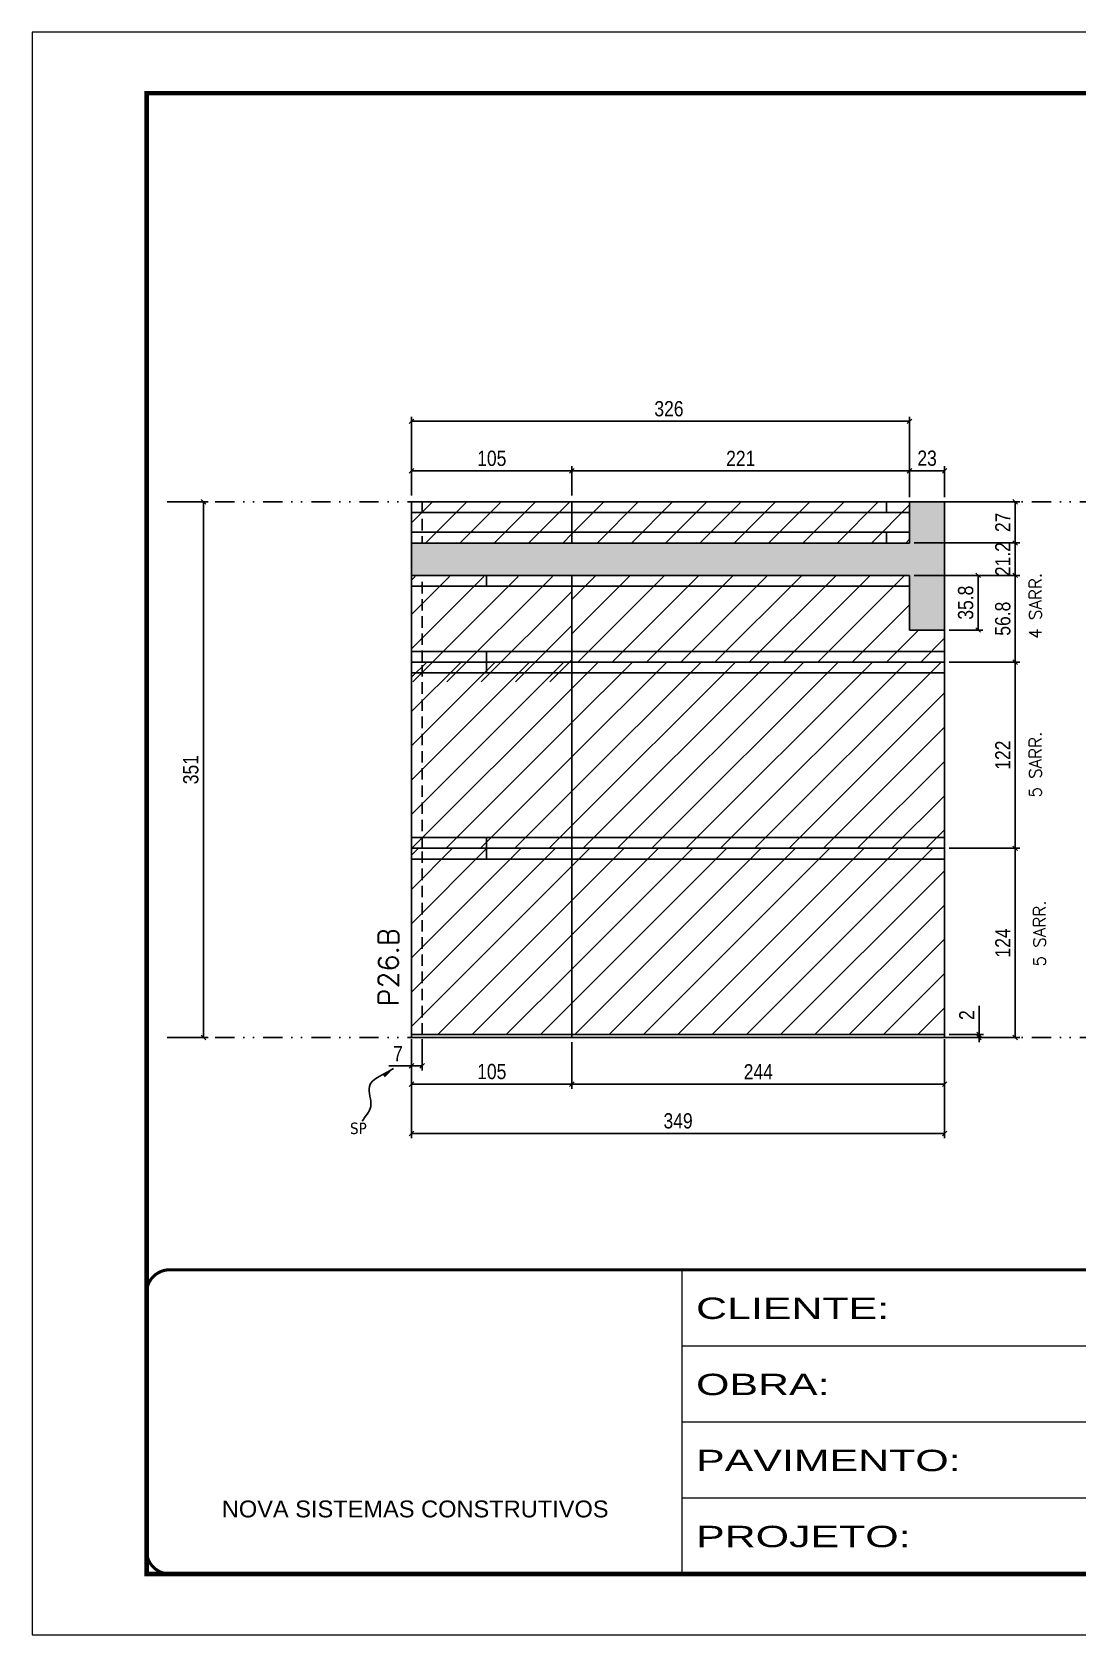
# Model space of a CAD drawing. Extents: x 28748 to 35002, y 14885 to 43501.
# Drawn here: x 33517 to 34202, y 40154 to 41204 of the extents above; entities that cross this region are included whole.
import ezdxf

# ---------------------------------------------------------------- set-up
doc = ezdxf.new("R2010")
doc.units = 0
for name, pattern in [('CONTINUO', [0]), ('DASHED', [0.75, 0.5, -0.25]), ('DIVIDE2', [0.625, 0.25, -0.125, 0, -0.125, 0, -0.125]), ('HIDDEN', [0.375, 0.25, -0.125])]:
    doc.linetypes.add(name, pattern=pattern)
for name, color, linetype in [('COTA', 241, 'Continuous'), ('Nível', 160, 'Continuous'), ('Painéis', 200, 'Continuous'), ('SARR_2.2x7', 40, 'Continuous'), ('Sarrafo de Pressão', 42, 'HIDDEN'), ('texto', 7, 'Continuous')]:
    doc.layers.add(name, color=color, linetype=linetype)
for name, color, linetype, lineweight in [('Folhas', 255, 'Continuous', 9), ('Hachura', 251, 'Continuous', 9), ('SARRAFO DE PRESSAO', 251, 'DASHED', 9), ('Texto Seção', 7, 'Continuous', 15)]:
    doc.layers.add(name, color=color, linetype=linetype, lineweight=lineweight)
doc.styles.add('ARIAL', font='arial.ttf')
doc.styles.add('COTA TECNICA', font='techl___.ttf', dxfattribs={"height": 10})
doc.styles.add('COTA TECNICA-50', font='techl___.ttf', dxfattribs={"height": 10})
doc.styles.add('REGUA-120', font='ROMANS.shx', dxfattribs={"height": 15})
doc.styles.add('ROMANS', font='romans.shx')
doc.styles.get("Standard").update_dxf_attribs({"font": 'arial.ttf'})
doc.styles.add('Tecnologia', font='')
doc.styles.get('Tecnologia').set_extended_font_data('Forgotten Futurist')
doc.dimstyles.new('COTA PAINEL-50', dxfattribs={"dimtxt": 10, "dimasz": 3, "dimexe": 3, "dimexo": 3, "dimgap": 3, "dimtad": 1, "dimdec": 1, "dimzin": 12, "dimdsep": 46, "dimtxsty": 'COTA TECNICA-50', "dimblk1": 'OBLIQUE', "dimblk2": 'OBLIQUE', "dimsah": 1, "dimcen": 0.9, "dimclrd": 4, "dimclre": 4, "dimclrt": 240, "dimadec": 1, "dimazin": 3, "dimtfac": 1, "dimtdec": 1, "dimtmove": 0, "dimatfit": 3, "dimfxl": 1, "dimtolj": 1, "dimtzin": 12, "dimarcsym": 0})
doc.dimstyles.new('PAINEL', dxfattribs={"dimtxt": 10, "dimasz": 3, "dimexe": 3, "dimexo": 3, "dimgap": 3, "dimtad": 1, "dimdec": 1, "dimzin": 12, "dimdsep": 46, "dimtxsty": 'COTA TECNICA', "dimblk1": 'OBLIQUE', "dimblk2": 'OBLIQUE', "dimsah": 1, "dimcen": 0.9, "dimclrd": 4, "dimclre": 4, "dimclrt": 240, "dimadec": 1, "dimazin": 3, "dimtfac": 1, "dimtdec": 1, "dimtmove": 0, "dimatfit": 3, "dimfxl": 1, "dimtolj": 1, "dimtzin": 12, "dimarcsym": 0})
doc.dimstyles.get("Standard").update_dxf_attribs({"dimtxt": 0.18, "dimasz": 0.18, "dimexe": 0.18, "dimexo": 0.0625, "dimgap": 0.09, "dimtad": 0, "dimtih": 1, "dimtoh": 1, "dimdec": 4, "dimzin": 0, "dimdsep": 46, "dimtxsty": 'Standard', "dimcen": 0.09, "dimadec": 0, "dimazin": 0, "dimtfac": 1, "dimtdec": 4, "dimtofl": 0, "dimtmove": 0, "dimatfit": 3, "dimfxl": 1, "dimtolj": 1, "dimtzin": 0, "dimarcsym": 0})
pattern_1 = [(45, (-100272.658, 8260.539), (-11.2253202, 11.2253202), [])]
pattern_2 = [(45, (25799.309, 30974.01), (-11.22532, 11.22532), [])]

# ---------------------------------------------------------------- blocks, each defined once
blk = doc.blocks.new('9999999999')
at = {"color": 30, "linetype": 'CONTINUO'}
for p, q in [((98564.6, 34230.2), (98564.6, 34429.4)), ((98564.6, 34379.6), (99584, 34379.6)), ((98564.6, 34329.8), (99488, 34329.8)), ((98564.6, 34280), (99488, 34280))]:
    blk.add_line(p, q, dxfattribs=at)
at = {"color": 30, "linetype": 'CONTINUO', "const_width": 2}
blk.add_lwpolyline([(99584, 34230.2), (99584, 34414.4, 0.414214), (99569, 34429.4), (98229, 34429.4, 0.414214), (98214, 34414.4), (98214, 34245.2, 0.414214), (98229, 34230.2), (99584, 34230.2)], format="xyb", dxfattribs=at)
at = {"layer": 'Folhas'}
blk.add_lwpolyline([(98139, 34190.2), (99624, 34190.2), (99624, 35240.2), (98139, 35240.2)], close=True, dxfattribs=at)
at = {"layer": 'Folhas', "color": 30, "const_width": 3}
blk.add_lwpolyline([(98214, 34230.2), (99584, 34230.2), (99584, 35200.2), (98214, 35200.2)], close=True, dxfattribs=at)
at = {"color": 7, "linetype": 'Continuous', "ltscale": 5, "style": 'ARIAL'}
blk.add_text('NOVA SISTEMAS CONSTRUTIVOS', height=11.059, dxfattribs=at).set_placement((98263.2, 34267.2))
at = {"layer": 'Folhas', "color": 7, "style": 'Tecnologia', "width": 1.5}
for s, p in [('CLIENTE:', (98573.7, 34397.2)), ('OBRA:', (98573.7, 34347.3)), ('PAVIMENTO:', (98573.7, 34297.5)), ('PROJETO:', (98573.7, 34247.7))]:
    blk.add_text(s, height=14, dxfattribs=at).set_placement(p)
blk = doc.blocks.new('_Oblique')
at = {"color": 0, "linetype": 'ByBlock', "lineweight": -2}
blk.add_line((-0.5, -0.5), (0.5, 0.5), dxfattribs=at)
blk = doc.blocks.new('*D1509')
at = {"layer": 'COTA', "color": 4, "linetype": 'ByBlock', "lineweight": -2, "transparency": 16777216}
for p, q in [((33608.3, 40895.9), (33632.1, 40895.9)), ((33629.1, 40895.9), (33629.1, 40544.9)), ((33608.3, 40544.9), (33632.1, 40544.9))]:
    blk.add_line(p, q, dxfattribs=at)
at = {"layer": 'Defpoints', "color": 0, "linetype": 'ByBlock', "transparency": 16777216}
for p in [(33605.3, 40895.9), (33605.3, 40544.9), (33629.1, 40544.9)]:
    blk.add_point(p, dxfattribs=at)
at = {"layer": 'COTA', "color": 4, "linetype": 'ByBlock', "lineweight": -2, "transparency": 16777216, "xscale": 3, "yscale": 3, "zscale": 3}
for p, rotation in [((33629.1, 40895.9), 90), ((33629.1, 40544.9), 270)]:
    blk.add_blockref('_Oblique', p, dxfattribs=dict(at, rotation=rotation))
at = {"layer": 'COTA', "color": 240, "linetype": 'ByBlock', "transparency": 16777216, "insert": (33620.8, 40720.4), "char_height": 10, "attachment_point": 5, "rotation": 90, "style": 'COTA TECNICA'}
blk.add_mtext('\\A1;351', dxfattribs=at)
blk = doc.blocks.new('*D262')
at = {"layer": 'COTA', "color": 4, "lineweight": -2, "transparency": 16777216}
for p, q in [((33765.3, 40543.9), (33765.3, 40479)), ((34114.3, 40543.9), (34114.3, 40479)), ((34114.3, 40482), (33765.3, 40482))]:
    blk.add_line(p, q, dxfattribs=at)
at = {"layer": 'Defpoints', "color": 0, "transparency": 16777216}
for p in [(33765.3, 40546.9), (34114.3, 40546.9), (33765.3, 40482)]:
    blk.add_point(p, dxfattribs=at)
at = {"layer": 'COTA', "color": 4, "lineweight": -2, "transparency": 16777216, "xscale": 3, "yscale": 3, "zscale": 3, "rotation": 180}
blk.add_blockref('_Oblique', (33765.3, 40482), dxfattribs=at)
at = {"layer": 'COTA', "color": 4, "lineweight": -2, "transparency": 16777216, "xscale": 3, "yscale": 3, "zscale": 3}
blk.add_blockref('_Oblique', (34114.3, 40482), dxfattribs=at)
at = {"layer": 'COTA', "color": 240, "transparency": 16777216, "insert": (33939.8, 40490.3), "char_height": 10, "attachment_point": 5, "style": 'COTA TECNICA'}
blk.add_mtext('\\A1;349', dxfattribs=at)
blk = doc.blocks.new('*D263')
at = {"layer": 'COTA', "color": 4, "lineweight": -2, "transparency": 16777216}
for p, q in [((33765.3, 40541.9), (33765.3, 40523.4)), ((33772.3, 40543.9), (33772.3, 40523.4)), ((33765.3, 40526.4), (33750.5, 40526.4)), ((33772.3, 40526.4), (33765.3, 40526.4))]:
    blk.add_line(p, q, dxfattribs=at)
at = {"layer": 'Defpoints', "color": 0, "transparency": 16777216}
for p in [(33765.3, 40544.9), (33772.3, 40546.9), (33765.3, 40526.4)]:
    blk.add_point(p, dxfattribs=at)
at = {"layer": 'COTA', "color": 4, "lineweight": -2, "transparency": 16777216, "xscale": 3, "yscale": 3, "zscale": 3, "rotation": 180}
blk.add_blockref('_Oblique', (33765.3, 40526.4), dxfattribs=at)
at = {"layer": 'COTA', "color": 4, "lineweight": -2, "transparency": 16777216, "xscale": 3, "yscale": 3, "zscale": 3}
blk.add_blockref('_Oblique', (33772.3, 40526.4), dxfattribs=at)
at = {"layer": 'COTA', "color": 240, "transparency": 16777216, "insert": (33756.4, 40534.4), "char_height": 10, "attachment_point": 5, "style": 'COTA TECNICA-50'}
blk.add_mtext('\\A1;7', dxfattribs=at)
blk = doc.blocks.new('*D264')
at = {"layer": 'COTA', "color": 4, "lineweight": -2, "transparency": 16777216}
for p, q in [((34117.3, 40668.9), (34163.5, 40668.9)), ((34160.5, 40544.9), (34160.5, 40668.9)), ((34117.3, 40544.9), (34163.5, 40544.9))]:
    blk.add_line(p, q, dxfattribs=at)
at = {"layer": 'Defpoints', "color": 0, "transparency": 16777216}
for p in [(34114.3, 40668.9), (34160.5, 40668.9), (34114.3, 40544.9)]:
    blk.add_point(p, dxfattribs=at)
at = {"layer": 'COTA', "color": 4, "lineweight": -2, "transparency": 16777216, "xscale": 3, "yscale": 3, "zscale": 3}
for p, rotation in [((34160.5, 40668.9), 90), ((34160.5, 40544.9), 270)]:
    blk.add_blockref('_Oblique', p, dxfattribs=dict(at, rotation=rotation))
at = {"layer": 'COTA', "color": 240, "transparency": 16777216, "insert": (34152.4, 40606.9), "char_height": 10, "attachment_point": 5, "rotation": 90, "style": 'COTA TECNICA-50'}
blk.add_mtext('\\A1;124', dxfattribs=at)
blk = doc.blocks.new('*D265')
at = {"layer": 'COTA', "color": 4, "lineweight": -2, "transparency": 16777216}
for p, q in [((34136.8, 40546.9), (34136.8, 40565.7)), ((34117.3, 40546.9), (34139.8, 40546.9)), ((34117.3, 40544.9), (34139.8, 40544.9)), ((34136.8, 40544.9), (34136.8, 40546.9)), ((34136.8, 40544.9), (34136.8, 40541.9))]:
    blk.add_line(p, q, dxfattribs=at)
at = {"layer": 'Defpoints', "color": 0, "transparency": 16777216}
for p in [(34114.3, 40546.9), (34114.3, 40544.9), (34136.8, 40544.9)]:
    blk.add_point(p, dxfattribs=at)
at = {"layer": 'COTA', "color": 4, "lineweight": -2, "transparency": 16777216, "xscale": 3, "yscale": 3, "zscale": 3}
for p, rotation in [((34136.8, 40546.9), 270), ((34136.8, 40544.9), 90)]:
    blk.add_blockref('_Oblique', p, dxfattribs=dict(at, rotation=rotation))
at = {"layer": 'COTA', "color": 240, "transparency": 16777216, "insert": (34128.8, 40559.6), "char_height": 10, "attachment_point": 5, "rotation": 90, "style": 'COTA TECNICA-50'}
blk.add_mtext('\\A1;2', dxfattribs=at)
blk = doc.blocks.new('*D266')
at = {"layer": 'COTA', "color": 4, "linetype": 'ByBlock', "lineweight": -2, "transparency": 16777216}
for p, q in [((34117.3, 40790.9), (34163.5, 40790.9)), ((34160.5, 40668.9), (34160.5, 40790.9)), ((34117.3, 40668.9), (34163.5, 40668.9))]:
    blk.add_line(p, q, dxfattribs=at)
at = {"layer": 'Defpoints', "color": 0, "linetype": 'ByBlock', "transparency": 16777216}
for p in [(34114.3, 40790.9), (34160.5, 40790.9), (34114.3, 40668.9)]:
    blk.add_point(p, dxfattribs=at)
at = {"layer": 'COTA', "color": 4, "linetype": 'ByBlock', "lineweight": -2, "transparency": 16777216, "xscale": 3, "yscale": 3, "zscale": 3}
for p, rotation in [((34160.5, 40790.9), 90), ((34160.5, 40668.9), 270)]:
    blk.add_blockref('_Oblique', p, dxfattribs=dict(at, rotation=rotation))
at = {"layer": 'COTA', "color": 240, "linetype": 'ByBlock', "transparency": 16777216, "insert": (34152.4, 40729.9), "char_height": 10, "attachment_point": 5, "rotation": 90, "style": 'COTA TECNICA'}
blk.add_mtext('\\A1;122', dxfattribs=at)
blk = doc.blocks.new('*D1517')
at = {"layer": 'COTA', "color": 4, "linetype": 'ByBlock', "lineweight": -2, "transparency": 16777216}
for p, q in [((33870.3, 40541.9), (33870.3, 40511.4)), ((34114.3, 40541.9), (34114.3, 40511.4)), ((34114.3, 40514.4), (33870.3, 40514.4))]:
    blk.add_line(p, q, dxfattribs=at)
at = {"layer": 'Defpoints', "color": 0, "linetype": 'ByBlock', "transparency": 16777216}
for p in [(33870.3, 40544.9), (34114.3, 40544.9), (33870.3, 40514.4)]:
    blk.add_point(p, dxfattribs=at)
at = {"layer": 'COTA', "color": 4, "linetype": 'ByBlock', "lineweight": -2, "transparency": 16777216, "xscale": 3, "yscale": 3, "zscale": 3, "rotation": 180}
blk.add_blockref('_Oblique', (33870.3, 40514.4), dxfattribs=at)
at = {"layer": 'COTA', "color": 4, "linetype": 'ByBlock', "lineweight": -2, "transparency": 16777216, "xscale": 3, "yscale": 3, "zscale": 3}
blk.add_blockref('_Oblique', (34114.3, 40514.4), dxfattribs=at)
at = {"layer": 'COTA', "color": 240, "linetype": 'ByBlock', "transparency": 16777216, "insert": (33992.3, 40522.5), "char_height": 10, "attachment_point": 5, "style": 'COTA TECNICA'}
blk.add_mtext('\\A1;244', dxfattribs=at)
blk = doc.blocks.new('*D1518')
at = {"layer": 'COTA', "color": 4, "linetype": 'ByBlock', "lineweight": -2, "transparency": 16777216}
for p, q in [((34117.3, 40847.7), (34163.5, 40847.7)), ((34160.5, 40847.7), (34160.5, 40790.9)), ((34117.3, 40790.9), (34163.5, 40790.9))]:
    blk.add_line(p, q, dxfattribs=at)
at = {"layer": 'Defpoints', "color": 0, "linetype": 'ByBlock', "transparency": 16777216}
for p in [(34114.3, 40847.7), (34114.3, 40790.9), (34160.5, 40790.9)]:
    blk.add_point(p, dxfattribs=at)
at = {"layer": 'COTA', "color": 4, "linetype": 'ByBlock', "lineweight": -2, "transparency": 16777216, "xscale": 3, "yscale": 3, "zscale": 3}
for p, rotation in [((34160.5, 40847.7), 90), ((34160.5, 40790.9), 270)]:
    blk.add_blockref('_Oblique', p, dxfattribs=dict(at, rotation=rotation))
at = {"layer": 'COTA', "color": 240, "linetype": 'ByBlock', "transparency": 16777216, "insert": (34152.4, 40819.3), "char_height": 10, "attachment_point": 5, "rotation": 90, "style": 'COTA TECNICA'}
blk.add_mtext('\\A1;56.8', dxfattribs=at)
blk = doc.blocks.new('*D2166')
at = {"layer": 'COTA', "color": 4, "lineweight": -2, "transparency": 16777216}
for p, q in [((34094.3, 40847.7), (34139.3, 40847.7)), ((34136.3, 40847.7), (34136.3, 40811.9)), ((34117.3, 40811.9), (34139.3, 40811.9))]:
    blk.add_line(p, q, dxfattribs=at)
at = {"layer": 'Defpoints', "color": 0, "transparency": 16777216}
for p in [(34091.3, 40847.7), (34114.3, 40811.9), (34136.3, 40811.9)]:
    blk.add_point(p, dxfattribs=at)
at = {"layer": 'COTA', "color": 4, "lineweight": -2, "transparency": 16777216, "xscale": 3, "yscale": 3, "zscale": 3}
for p, rotation in [((34136.3, 40847.7), 90), ((34136.3, 40811.9), 270)]:
    blk.add_blockref('_Oblique', p, dxfattribs=dict(at, rotation=rotation))
at = {"layer": 'COTA', "color": 240, "transparency": 16777216, "insert": (34128.1, 40829.8), "char_height": 10, "attachment_point": 5, "rotation": 90, "style": 'COTA TECNICA-50'}
blk.add_mtext('\\A1;35.8', dxfattribs=at)
blk = doc.blocks.new('*D2200')
at = {"layer": 'COTA', "color": 4, "lineweight": -2, "transparency": 16777216}
for p, q in [((34094.3, 40868.9), (34163.5, 40868.9)), ((34160.5, 40847.7), (34160.5, 40868.9)), ((34094.3, 40847.7), (34163.5, 40847.7))]:
    blk.add_line(p, q, dxfattribs=at)
at = {"layer": 'Defpoints', "color": 0, "transparency": 16777216}
for p in [(34091.3, 40868.9), (34160.5, 40868.9), (34091.3, 40847.7)]:
    blk.add_point(p, dxfattribs=at)
at = {"layer": 'COTA', "color": 4, "lineweight": -2, "transparency": 16777216, "xscale": 3, "yscale": 3, "zscale": 3}
for p, rotation in [((34160.5, 40868.9), 90), ((34160.5, 40847.7), 270)]:
    blk.add_blockref('_Oblique', p, dxfattribs=dict(at, rotation=rotation))
at = {"layer": 'COTA', "color": 240, "transparency": 16777216, "insert": (34152.4, 40858.3), "char_height": 10, "attachment_point": 5, "rotation": 90, "style": 'COTA TECNICA-50'}
blk.add_mtext('\\A1;21.2', dxfattribs=at)
blk = doc.blocks.new('*D2389')
at = {"layer": 'COTA', "color": 4, "lineweight": -2, "transparency": 16777216}
for p, q in [((33765.3, 40541.9), (33765.3, 40511.4)), ((33870.3, 40541.9), (33870.3, 40511.4)), ((33765.3, 40514.4), (33870.3, 40514.4))]:
    blk.add_line(p, q, dxfattribs=at)
at = {"layer": 'Defpoints', "color": 0, "transparency": 16777216}
for p in [(33765.3, 40544.9), (33870.3, 40544.9), (33870.3, 40514.4)]:
    blk.add_point(p, dxfattribs=at)
at = {"layer": 'COTA', "color": 4, "lineweight": -2, "transparency": 16777216, "xscale": 3, "yscale": 3, "zscale": 3, "rotation": 180}
blk.add_blockref('_Oblique', (33765.3, 40514.4), dxfattribs=at)
at = {"layer": 'COTA', "color": 4, "lineweight": -2, "transparency": 16777216, "xscale": 3, "yscale": 3, "zscale": 3}
blk.add_blockref('_Oblique', (33870.3, 40514.4), dxfattribs=at)
at = {"layer": 'COTA', "color": 240, "transparency": 16777216, "insert": (33817.8, 40522.6), "char_height": 10, "attachment_point": 5, "style": 'COTA TECNICA'}
blk.add_mtext('\\A1;105', dxfattribs=at)
blk = doc.blocks.new('*D2390')
at = {"layer": 'COTA', "color": 4, "lineweight": -2, "transparency": 16777216}
for p, q in [((33765.3, 40900), (33765.3, 40951.6)), ((34091.3, 40898.9), (34091.3, 40951.6)), ((33765.3, 40948.6), (34091.3, 40948.6))]:
    blk.add_line(p, q, dxfattribs=at)
at = {"layer": 'Defpoints', "color": 0, "transparency": 16777216}
for p in [(34091.3, 40948.6), (33765.3, 40897), (34091.3, 40895.9)]:
    blk.add_point(p, dxfattribs=at)
at = {"layer": 'COTA', "color": 4, "lineweight": -2, "transparency": 16777216, "xscale": 3, "yscale": 3, "zscale": 3, "rotation": 180}
blk.add_blockref('_Oblique', (33765.3, 40948.6), dxfattribs=at)
at = {"layer": 'COTA', "color": 4, "lineweight": -2, "transparency": 16777216, "xscale": 3, "yscale": 3, "zscale": 3}
blk.add_blockref('_Oblique', (34091.3, 40948.6), dxfattribs=at)
at = {"layer": 'COTA', "color": 240, "transparency": 16777216, "insert": (33933.8, 40956.8), "char_height": 10, "attachment_point": 5, "style": 'COTA TECNICA'}
blk.add_mtext('\\A1;326', dxfattribs=at)
blk = doc.blocks.new('*D2391')
at = {"layer": 'COTA', "color": 4, "lineweight": -2, "transparency": 16777216}
for p, q in [((33765.3, 40900), (33765.3, 40919.2)), ((33870.3, 40900), (33870.3, 40919.2)), ((33765.3, 40916.2), (33870.3, 40916.2))]:
    blk.add_line(p, q, dxfattribs=at)
at = {"layer": 'Defpoints', "color": 0, "transparency": 16777216}
for p in [(33870.3, 40916.2), (33765.3, 40897), (33870.3, 40897)]:
    blk.add_point(p, dxfattribs=at)
at = {"layer": 'COTA', "color": 4, "lineweight": -2, "transparency": 16777216, "xscale": 3, "yscale": 3, "zscale": 3, "rotation": 180}
blk.add_blockref('_Oblique', (33765.3, 40916.2), dxfattribs=at)
at = {"layer": 'COTA', "color": 4, "lineweight": -2, "transparency": 16777216, "xscale": 3, "yscale": 3, "zscale": 3}
blk.add_blockref('_Oblique', (33870.3, 40916.2), dxfattribs=at)
at = {"layer": 'COTA', "color": 240, "transparency": 16777216, "insert": (33817.8, 40924.3), "char_height": 10, "attachment_point": 5, "style": 'COTA TECNICA'}
blk.add_mtext('\\A1;105', dxfattribs=at)
blk = doc.blocks.new('*D2392')
at = {"layer": 'COTA', "color": 4, "lineweight": -2, "transparency": 16777216}
for p, q in [((33870.3, 40900), (33870.3, 40919.2)), ((34091.3, 40898.9), (34091.3, 40919.2)), ((33870.3, 40916.2), (34091.3, 40916.2))]:
    blk.add_line(p, q, dxfattribs=at)
at = {"layer": 'Defpoints', "color": 0, "transparency": 16777216}
for p in [(34091.3, 40916.2), (33870.3, 40897), (34091.3, 40895.9)]:
    blk.add_point(p, dxfattribs=at)
at = {"layer": 'COTA', "color": 4, "lineweight": -2, "transparency": 16777216, "xscale": 3, "yscale": 3, "zscale": 3, "rotation": 180}
blk.add_blockref('_Oblique', (33870.3, 40916.2), dxfattribs=at)
at = {"layer": 'COTA', "color": 4, "lineweight": -2, "transparency": 16777216, "xscale": 3, "yscale": 3, "zscale": 3}
blk.add_blockref('_Oblique', (34091.3, 40916.2), dxfattribs=at)
at = {"layer": 'COTA', "color": 240, "transparency": 16777216, "insert": (33980.8, 40924.3), "char_height": 10, "attachment_point": 5, "style": 'COTA TECNICA'}
blk.add_mtext('\\A1;221', dxfattribs=at)
blk = doc.blocks.new('*D2393')
at = {"layer": 'COTA', "color": 4, "lineweight": -2, "transparency": 16777216}
for p, q in [((34091.3, 40898.9), (34091.3, 40919.2)), ((34114.3, 40898.9), (34114.3, 40919.2)), ((34091.3, 40916.2), (34114.3, 40916.2))]:
    blk.add_line(p, q, dxfattribs=at)
at = {"layer": 'Defpoints', "color": 0, "transparency": 16777216}
for p in [(34114.3, 40916.2), (34091.3, 40895.9), (34114.3, 40895.9)]:
    blk.add_point(p, dxfattribs=at)
at = {"layer": 'COTA', "color": 4, "lineweight": -2, "transparency": 16777216, "xscale": 3, "yscale": 3, "zscale": 3, "rotation": 180}
blk.add_blockref('_Oblique', (34091.3, 40916.2), dxfattribs=at)
at = {"layer": 'COTA', "color": 4, "lineweight": -2, "transparency": 16777216, "xscale": 3, "yscale": 3, "zscale": 3}
blk.add_blockref('_Oblique', (34114.3, 40916.2), dxfattribs=at)
at = {"layer": 'COTA', "color": 240, "transparency": 16777216, "insert": (34102.8, 40924.4), "char_height": 10, "attachment_point": 5, "style": 'COTA TECNICA'}
blk.add_mtext('\\A1;23', dxfattribs=at)
blk = doc.blocks.new('*D2394')
at = {"layer": 'COTA', "color": 4, "lineweight": -2, "transparency": 16777216}
for p, q in [((34117.3, 40895.9), (34163.5, 40895.9)), ((34160.5, 40868.9), (34160.5, 40895.9)), ((34094.3, 40868.9), (34163.5, 40868.9))]:
    blk.add_line(p, q, dxfattribs=at)
at = {"layer": 'Defpoints', "color": 0, "transparency": 16777216}
for p in [(34114.3, 40895.9), (34160.5, 40895.9), (34091.3, 40868.9)]:
    blk.add_point(p, dxfattribs=at)
at = {"layer": 'COTA', "color": 4, "lineweight": -2, "transparency": 16777216, "xscale": 3, "yscale": 3, "zscale": 3}
for p, rotation in [((34160.5, 40895.9), 90), ((34160.5, 40868.9), 270)]:
    blk.add_blockref('_Oblique', p, dxfattribs=dict(at, rotation=rotation))
at = {"layer": 'COTA', "color": 240, "transparency": 16777216, "insert": (34152.4, 40882.4), "char_height": 10, "attachment_point": 5, "rotation": 90, "style": 'COTA TECNICA'}
blk.add_mtext('\\A1;27', dxfattribs=at)

msp = doc.modelspace()

# ---------------------------------------------------------------- hatches: boundary and pattern name
at = {"layer": 'COTA', "linetype": 'ByBlock'}
h = msp.add_hatch(dxfattribs=at)
h.set_pattern_fill('AR-CONC', color=256, scale=0.03)
h.paths.add_polyline_path([(34114.26, 40895.88), (34091.26, 40895.88), (34091.26, 40868.88), (33765.26, 40868.88), (33765.26, 40847.68), (33776.26, 40847.68), (34091.26, 40847.68), (34091.26, 40811.88), (34114.26, 40811.88)])
at = {"layer": 'Hachura'}
h = msp.add_hatch(dxfattribs=at)
h.set_pattern_fill('ANSI31', color=256, scale=5)
h.paths.add_polyline_path([(33870.26, 40868.88), (33870.26, 40895.88), (33765.26, 40895.88), (33765.26, 40868.88)], flags=17)
h = msp.add_hatch(dxfattribs=at)
h.set_pattern_fill('ANSI31', color=256, scale=5)
h.paths.add_polyline_path([(34091.26, 40868.88), (34091.26, 40895.88), (33870.26, 40895.88), (33870.26, 40868.88)], flags=17)
at = {"layer": 'Hachura', "linetype": 'ByBlock'}
h = msp.add_hatch(dxfattribs=at)
h.set_pattern_fill('ANSI31', color=256, scale=5)
h.set_pattern_definition([(45, (-100272.658, 8238.539), (-11.2253202, 11.2253202), [])])
h.paths.add_polyline_path([(33870.26, 40777.88), (33870.26, 40846.88), (33776.26, 40846.88), (33765.26, 40846.88), (33765.26, 40777.88)])
h = msp.add_hatch(dxfattribs=at)
h.set_pattern_fill('ANSI31', color=256, scale=5)
h.set_pattern_definition([(45, (25799.309, 30920.01), (-11.22532, 11.22532), [])])
h.paths.add_polyline_path([(34114.26, 40790.88), (34114.26, 40811.88), (34091.26, 40811.88), (34091.26, 40847.68), (33870.26, 40847.68), (33870.26, 40790.88)])
h = msp.add_hatch(dxfattribs=at)
h.set_pattern_fill('ANSI31', color=256, scale=5)
h.set_pattern_definition(pattern_2)
h.paths.add_polyline_path([(33870.26, 40790.88), (33765.26, 40790.88), (33765.26, 40668.88), (33870.26, 40668.88)])
h = msp.add_hatch(dxfattribs=at)
h.set_pattern_fill('ANSI31', color=256, scale=5)
h.set_pattern_definition(pattern_2)
h.paths.add_polyline_path([(33870.26, 40668.88), (34114.26, 40668.88), (34114.26, 40790.88), (33870.26, 40790.88)])
h = msp.add_hatch(dxfattribs=at)
h.set_pattern_fill('ANSI31', color=256, scale=5)
h.set_pattern_definition(pattern_1)
h.paths.add_polyline_path([(33870.26, 40668.88), (33765.26, 40668.88), (33765.26, 40546.88), (33870.26, 40546.88)])
h = msp.add_hatch(dxfattribs=at)
h.set_pattern_fill('ANSI31', color=256, scale=5)
h.set_pattern_definition(pattern_1)
h.paths.add_polyline_path([(33870.26, 40668.88), (33870.26, 40546.88), (34114.26, 40546.88), (34114.26, 40668.88)])

# ---------------------------------------------------------------- linework, layer by layer
at = {"layer": 'COTA', "linetype": 'ByBlock'}
for p, q in [((34114.26, 40895.88), (34091.26, 40895.88)), ((34114.26, 40811.88), (34114.26, 40895.88)), ((33765.26, 40847.68), (33765.26, 40868.88))]:
    msp.add_line(p, q, dxfattribs=at)
at = {"layer": 'Nível', "color": 4, "linetype": 'DIVIDE2', "ltscale": 50}
for p, q in [((33605.34, 40895.88), (34975.34, 40895.88)), ((33605.34, 40544.88), (34975.34, 40544.88))]:
    msp.add_line(p, q, dxfattribs=at)
at = {"layer": 'Painéis'}
for p, q in [((34091.26, 40895.88), (33765.26, 40895.88)), ((33765.26, 40895.88), (33765.26, 40868.88)), ((33870.26, 40868.88), (33870.26, 40895.88)), ((34091.26, 40895.88), (34091.26, 40868.88)), ((33765.26, 40868.88), (34091.26, 40868.88)), ((33765.26, 40790.88), (33765.26, 40847.68)), ((34091.26, 40847.68), (34091.26, 40811.88)), ((34114.26, 40811.88), (34091.26, 40811.88)), ((34114.26, 40811.88), (34114.26, 40790.88)), ((34114.26, 40790.88), (33765.26, 40790.88)), ((34114.26, 40790.88), (33765.26, 40790.88)), ((33765.26, 40668.88), (33765.26, 40790.88)), ((34114.26, 40790.88), (34114.26, 40668.88)), ((34114.26, 40668.88), (33765.26, 40668.88))]:
    msp.add_line(p, q, dxfattribs=at)
at = {"layer": 'Painéis', "linetype": 'ByBlock'}
for p, q in [((33776.26, 40847.68), (33765.26, 40847.68)), ((34091.26, 40847.68), (33776.26, 40847.68)), ((33870.26, 40847.68), (33870.26, 40790.88)), ((34114.26, 40847.68), (34114.26, 40845.68)), ((33870.26, 40790.88), (33870.26, 40544.88)), ((34114.26, 40668.88), (34114.26, 40546.88))]:
    msp.add_line(p, q, dxfattribs=at)
at = {"layer": 'Painéis'}
for points in [[(34114.26, 40546.88), (33765.26, 40546.88), (33765.26, 40668.88), (34114.26, 40668.88)], [(34114.26, 40546.88), (33765.26, 40546.88), (33765.26, 40544.88), (34114.26, 40544.88)]]:
    msp.add_lwpolyline(points, close=True, dxfattribs=at)
at = {"layer": 'SARR_2.2x7'}
for p, q in [((33765.26, 40888.88), (34076.26, 40888.88)), ((34076.26, 40888.88), (34076.26, 40895.88)), ((34076.26, 40888.88), (34091.26, 40888.88)), ((33765.26, 40875.88), (34076.26, 40875.88)), ((34076.26, 40875.88), (34091.26, 40875.88)), ((34076.26, 40875.88), (34076.26, 40868.88)), ((33814.26, 40840.68), (33814.26, 40847.68)), ((33765.26, 40840.68), (33814.26, 40840.68)), ((33814.26, 40840.68), (34091.26, 40840.68)), ((33765.26, 40797.88), (33814.26, 40797.88)), ((33814.26, 40797.88), (34114.26, 40797.88)), ((33814.26, 40790.88), (33814.26, 40797.88)), ((33765.26, 40783.88), (33814.26, 40783.88)), ((33814.26, 40783.88), (33814.26, 40790.88)), ((33814.26, 40783.88), (34114.26, 40783.88)), ((33765.26, 40675.88), (33814.26, 40675.88)), ((33814.26, 40675.88), (34114.26, 40675.88)), ((33814.26, 40668.88), (33814.26, 40675.88)), ((33814.26, 40661.88), (33814.26, 40668.88)), ((33765.26, 40661.88), (33814.26, 40661.88)), ((33814.26, 40661.88), (34114.26, 40661.88))]:
    msp.add_line(p, q, dxfattribs=at)
at = {"layer": 'Sarrafo de Pressão', "ltscale": 30}
for p, q in [((33772.26, 40895.88), (33772.26, 40868.88)), ((33772.26, 40790.88), (33772.26, 40847.68)), ((33772.26, 40847.68), (33772.26, 40847.68)), ((33772.26, 40668.88), (33772.26, 40790.88)), ((33772.26, 40546.88), (33772.26, 40668.88))]:
    msp.add_line(p, q, dxfattribs=at)

# ---------------------------------------------------------------- block references
at = {"layer": 'SARRAFO DE PRESSAO', "color": 6, "linetype": 'ByBlock'}
msp.add_blockref('9999999999', (-64622.14, 5963.39), dxfattribs=at)

# ---------------------------------------------------------------- texts
at = {"layer": 'texto', "color": 0, "insert": (33730.48, 40485.39), "char_height": 7.5, "attachment_point": 5}
msp.add_mtext('{\\fTahoma|b0|i0|c0|p34;\\C4;SP}', dxfattribs=at)
at = {"layer": 'Texto Seção', "linetype": 'Continuous', "style": 'ROMANS'}
for s, p in [('4 SARR.', (34177.7, 40806.13)), ('5 SARR.', (34177.7, 40702.14)), ('5 SARR.', (34180.41, 40591.5))]:
    msp.add_text(s, height=8, rotation=90, dxfattribs=at).set_placement(p)
at = {"layer": 'Texto Seção', "insert": (33756.71, 40565.34), "char_height": 13, "width": 285.3299, "attachment_point": 7, "rotation": 90, "style": 'REGUA-120'}
msp.add_mtext('P26.B', dxfattribs=at)

# ---------------------------------------------------------------- dimensions: what is measured, and where the dimension line sits
at = {"layer": 'COTA'}
dim = msp.add_linear_dim(base=(34091.26, 40948.61), p1=(33765.26, 40897.04), p2=(34091.26, 40895.88), dimstyle='PAINEL', dxfattribs=at)
dim.commit()
dim.dimension.update_dxf_attribs({"geometry": '*D2390', "text_midpoint": (33933.76, 40948.61), "dimtype": 160})
for base, p1, p2, picture, middle in [((33870.26, 40916.23), (33765.26, 40897.04), (33870.26, 40897.04), '*D2391', (33817.76, 40924.34)), ((34114.26, 40916.23), (34091.26, 40895.88), (34114.26, 40895.88), '*D2393', (34102.76, 40924.45)), ((33870.26, 40514.44), (33765.26, 40544.88), (33870.26, 40544.88), '*D2389', (33817.76, 40522.55))]:
    dim = msp.add_linear_dim(base=base, p1=p1, p2=p2, dimstyle='PAINEL', dxfattribs=at)
    dim.commit()
    dim.dimension.update_dxf_attribs({"geometry": picture, "text_midpoint": middle})
dim = msp.add_linear_dim(base=(34091.26, 40916.23), p1=(33870.26, 40897.04), p2=(34091.26, 40895.88), dimstyle='PAINEL', override={"dimtmove": 1}, dxfattribs=at)
dim.commit()
dim.dimension.update_dxf_attribs({"geometry": '*D2392', "text_midpoint": (33980.76, 40924.29)})
at = {"layer": 'COTA', "linetype": 'ByBlock'}
dim = msp.add_linear_dim(base=(33629.06, 40544.88), p1=(33605.34, 40895.88), p2=(33605.34, 40544.88), angle=90, dimstyle='PAINEL', dxfattribs=at)
dim.commit()
dim.dimension.update_dxf_attribs({"geometry": '*D1509', "text_midpoint": (33629.06, 40720.38), "dimtype": 160})
at = {"layer": 'COTA'}
for base, p1, p2, angle, dimstyle, picture, middle in [((34160.5, 40895.88), (34091.26, 40868.88), (34114.26, 40895.88), 90, 'PAINEL', '*D2394', (34152.43, 40882.38)), ((34136.34, 40811.88), (34091.26, 40847.68), (34114.26, 40811.88), 90, 'COTA PAINEL-50', '*D2166', (34128.1, 40829.78)), ((34160.5, 40668.88), (34114.26, 40544.88), (34114.26, 40668.88), 90, 'COTA PAINEL-50', '*D264', (34152.43, 40606.88)), ((33765.26, 40526.37), (33772.26, 40546.88), (33765.26, 40544.88), 180, 'COTA PAINEL-50', '*D263', (33756.39, 40534.44))]:
    dim = msp.add_linear_dim(base=base, p1=p1, p2=p2, angle=angle, dimstyle=dimstyle, dxfattribs=at)
    dim.commit()
    dim.dimension.update_dxf_attribs({"geometry": picture, "text_midpoint": middle})
for base, p1, p2, picture, middle in [((34160.5, 40868.88), (34091.26, 40847.68), (34091.26, 40868.88), '*D2200', (34160.5, 40858.28)), ((34136.79, 40544.88), (34114.26, 40546.88), (34114.26, 40544.88), '*D265', (34136.79, 40559.62))]:
    dim = msp.add_linear_dim(base=base, p1=p1, p2=p2, angle=90, dimstyle='COTA PAINEL-50', dxfattribs=at)
    dim.commit()
    dim.dimension.update_dxf_attribs({"geometry": picture, "text_midpoint": middle, "dimtype": 160})
at = {"layer": 'COTA', "linetype": 'ByBlock'}
for base, p1, p2, angle, picture, middle in [((34160.5, 40790.88), (34114.26, 40847.68), (34114.26, 40790.88), 90, '*D1518', (34152.37, 40819.28)), ((33870.26, 40514.44), (34114.26, 40544.88), (33870.26, 40544.88), 180, '*D1517', (33992.26, 40522.52))]:
    dim = msp.add_linear_dim(base=base, p1=p1, p2=p2, angle=angle, dimstyle='PAINEL', dxfattribs=at)
    dim.commit()
    dim.dimension.update_dxf_attribs({"geometry": picture, "text_midpoint": middle})
dim = msp.add_linear_dim(base=(34160.5, 40790.88), p1=(34114.26, 40668.88), p2=(34114.26, 40790.88), angle=90, dimstyle='PAINEL', override={"dimtmove": 1}, dxfattribs=at)
dim.commit()
dim.dimension.update_dxf_attribs({"geometry": '*D266', "text_midpoint": (34152.44, 40729.88)})
at = {"layer": 'COTA'}
dim = msp.add_linear_dim(base=(33765.26, 40482.02), p1=(34114.26, 40546.88), p2=(33765.26, 40546.88), angle=180, dimstyle='PAINEL', override={"dimarcsym": 2}, dxfattribs=at)
dim.commit()
dim.dimension.update_dxf_attribs({"geometry": '*D262', "text_midpoint": (33939.76, 40490.27)})

# ---------------------------------------------------------------- leaders
at = {"layer": 'COTA', "path_type": 1}
msp.add_leader([(33753.43, 40524.7), (33737.65, 40512.86), (33738.57, 40499.86), (33733.02, 40490.07)], dimstyle='Standard', override={"dimasz": 8}, dxfattribs=at)

doc.saveas('drawing.dxf')
